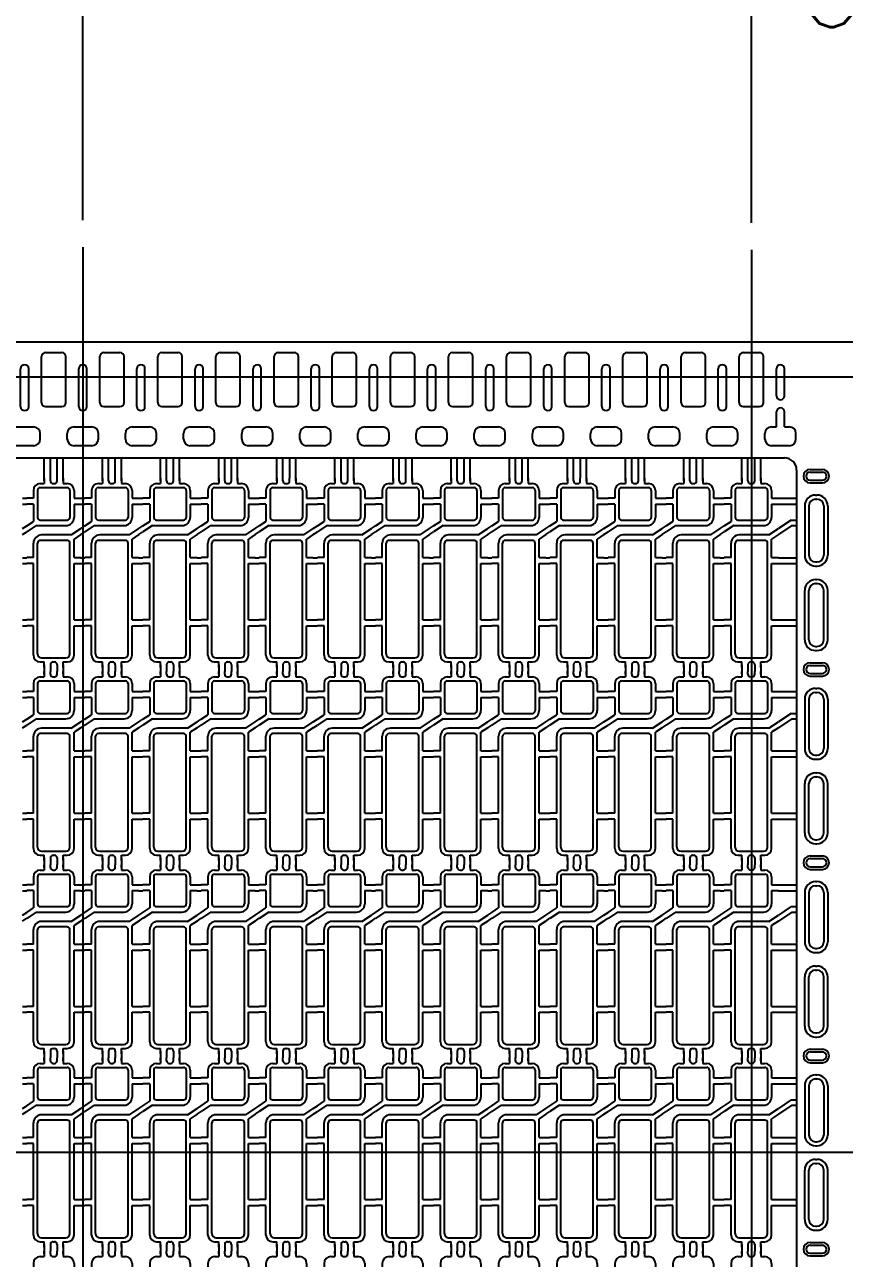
# Model space of a CAD drawing. Header units: millimetres. Extents: x -949 to -637, y 1078 to 1304.
# Drawn here: x -751.25 to -720.94, y 1233.23 to 1278.87 of the extents above; entities that cross this region are included whole.
import ezdxf

# ---------------------------------------------------------------- set-up
doc = ezdxf.new("R2010")
doc.units = ezdxf.units.MM
doc.header["$PDMODE"] = 3
doc.header["$PDSIZE"] = -1
doc.linetypes.add('CENTER', pattern=[10.16, 6.35, -1.27, 1.27, -1.27])
doc.linetypes.add('HIDDEN', pattern=[1.905, 1.27, -0.635])
doc.layers.get('DEFPOINTS').update_dxf_attribs({"color": 10})
for name, color, linetype in [('1', 3, 'Continuous'), ('3', 3, 'Continuous'), ('b etching', 1, 'Continuous'), ('CEN', 8, 'CENTER'), ('DIM', 7, 'Continuous'), ('HID', 1, 'HIDDEN')]:
    doc.layers.add(name, color=color, linetype=linetype)
doc.styles.add('SIMPLEX', font='simplex')
doc.styles.get("Standard").update_dxf_attribs({"font": 'txt.shx', "bigfont": 'chineset.shx'})
doc.dimstyles.new('ISO-25', dxfattribs={"dimtxt": 2.5, "dimasz": 2.5, "dimexe": 1.25, "dimexo": 0.625, "dimtad": 1, "dimtxsty": 'Standard', "dimcen": 2.5, "dimadec": 0, "dimazin": 0, "dimtfac": 1, "dimtmove": 0, "dimatfit": 3, "dimfxl": 1, "dimarcsym": 0})

# ---------------------------------------------------------------- blocks, each defined once
blk = doc.blocks.new('_OPEN30')
at = {"color": 0, "linetype": 'ByBlock'}
for p, q in [((-1, 0.268), (0, 0)), ((0, 0), (-1, -0.268)), ((0, 0), (-1, 0))]:
    blk.add_line(p, q, dxfattribs=at)
blk = doc.blocks.new('*D8')
at = {"layer": 'DEFPOINTS', "color": 0, "transparency": 16777216}
for p in [(-656.549, 1302.091), (-903.349, 1266.644), (-656.549, 1266.644)]:
    blk.add_point(p, dxfattribs=at)
at = {"layer": 'DIM', "color": 0, "lineweight": -2, "transparency": 16777216}
for p, q in [((-903.349, 1267.644), (-903.349, 1303.091)), ((-656.549, 1267.644), (-656.549, 1303.091)), ((-901.349, 1302.091), (-790.092, 1302.091)), ((-658.549, 1302.091), (-769.806, 1302.091))]:
    blk.add_line(p, q, dxfattribs=at)
at = {"layer": 'DIM', "color": 0, "lineweight": -2, "transparency": 16777216, "xscale": 2, "yscale": 2, "zscale": 2, "rotation": 180}
blk.add_blockref('_OPEN30', (-903.349, 1302.091), dxfattribs=at)
at = {"layer": 'DIM', "color": 0, "lineweight": -2, "transparency": 16777216, "xscale": 2, "yscale": 2, "zscale": 2}
blk.add_blockref('_OPEN30', (-656.549, 1302.091), dxfattribs=at)
at = {"layer": 'DIM', "color": 0, "transparency": 16777216, "insert": (-779.949, 1302.091), "char_height": 3, "attachment_point": 5, "style": 'SIMPLEX'}
blk.add_mtext('246,8±1', dxfattribs=at)
blk = doc.blocks.new('*D32')
at = {"layer": 'DEFPOINTS', "color": 0, "transparency": 16777216}
for p in [(-724.374, 1285.983), (-773.824, 1270.544), (-724.374, 1270.544)]:
    blk.add_point(p, dxfattribs=at)
at = {"layer": 'DIM', "color": 0, "lineweight": -2, "transparency": 16777216}
for p, q in [((-773.824, 1271.544), (-773.824, 1286.983)), ((-724.374, 1271.544), (-724.374, 1286.983)), ((-771.824, 1285.983), (-756.599, 1285.983)), ((-726.374, 1285.983), (-741.599, 1285.983))]:
    blk.add_line(p, q, dxfattribs=at)
at = {"layer": 'DIM', "color": 0, "lineweight": -2, "transparency": 16777216, "xscale": 2, "yscale": 2, "zscale": 2, "rotation": 180}
blk.add_blockref('_OPEN30', (-773.824, 1285.983), dxfattribs=at)
at = {"layer": 'DIM', "color": 0, "lineweight": -2, "transparency": 16777216, "xscale": 2, "yscale": 2, "zscale": 2}
blk.add_blockref('_OPEN30', (-724.374, 1285.983), dxfattribs=at)
at = {"layer": 'DIM', "color": 0, "transparency": 16777216, "insert": (-749.099, 1285.983), "char_height": 3, "attachment_point": 5, "style": 'SIMPLEX'}
blk.add_mtext('49,45', dxfattribs=at)
blk = doc.blocks.new('*D37')
at = {"layer": 'DEFPOINTS', "color": 0, "transparency": 16777216}
for p in [(-718.249, 1292.825), (-779.949, 1270.144), (-718.249, 1270.144)]:
    blk.add_point(p, dxfattribs=at)
at = {"layer": 'DIM', "color": 0, "lineweight": -2, "transparency": 16777216}
for p, q in [((-779.949, 1271.144), (-779.949, 1293.825)), ((-718.249, 1271.144), (-718.249, 1293.825)), ((-777.949, 1292.825), (-754.884, 1292.825)), ((-720.249, 1292.825), (-743.313, 1292.825))]:
    blk.add_line(p, q, dxfattribs=at)
at = {"layer": 'DIM', "color": 0, "lineweight": -2, "transparency": 16777216, "xscale": 2, "yscale": 2, "zscale": 2, "rotation": 180}
blk.add_blockref('_OPEN30', (-779.949, 1292.825), dxfattribs=at)
at = {"layer": 'DIM', "color": 0, "lineweight": -2, "transparency": 16777216, "xscale": 2, "yscale": 2, "zscale": 2}
blk.add_blockref('_OPEN30', (-718.249, 1292.825), dxfattribs=at)
at = {"layer": 'DIM', "color": 0, "transparency": 16777216, "insert": (-749.099, 1292.825), "char_height": 3, "attachment_point": 5, "style": 'SIMPLEX'}
blk.add_mtext('61,7', dxfattribs=at)
blk = doc.blocks.new('*D43')
at = {"layer": 'DEFPOINTS', "color": 0, "transparency": 16777216}
for p in [(-749.099, 1279.822), (-810.799, 1270.644), (-749.099, 1270.644)]:
    blk.add_point(p, dxfattribs=at)
at = {"layer": 'DIM', "color": 0, "lineweight": -2, "transparency": 16777216}
for p, q in [((-810.799, 1271.644), (-810.799, 1280.822)), ((-749.099, 1271.644), (-749.099, 1280.822)), ((-808.799, 1279.822), (-785.734, 1279.822)), ((-751.099, 1279.822), (-774.163, 1279.822))]:
    blk.add_line(p, q, dxfattribs=at)
at = {"layer": 'DIM', "color": 0, "lineweight": -2, "transparency": 16777216, "xscale": 2, "yscale": 2, "zscale": 2, "rotation": 180}
blk.add_blockref('_OPEN30', (-810.799, 1279.822), dxfattribs=at)
at = {"layer": 'DIM', "color": 0, "lineweight": -2, "transparency": 16777216, "xscale": 2, "yscale": 2, "zscale": 2}
blk.add_blockref('_OPEN30', (-749.099, 1279.822), dxfattribs=at)
at = {"layer": 'DIM', "color": 0, "transparency": 16777216, "insert": (-779.949, 1279.822), "char_height": 3, "attachment_point": 5, "style": 'SIMPLEX'}
blk.add_mtext('61,7', dxfattribs=at)
blk = doc.blocks.new('*D44')
at = {"layer": 'DEFPOINTS', "color": 0, "transparency": 16777216}
for p in [(-687.399, 1279.822), (-749.099, 1270.644), (-687.399, 1270.644)]:
    blk.add_point(p, dxfattribs=at)
at = {"layer": 'DIM', "color": 0, "lineweight": -2, "transparency": 16777216}
for p, q in [((-749.099, 1271.644), (-749.099, 1280.822)), ((-687.399, 1271.644), (-687.399, 1280.822)), ((-747.099, 1279.822), (-724.034, 1279.822)), ((-689.399, 1279.822), (-712.463, 1279.822))]:
    blk.add_line(p, q, dxfattribs=at)
at = {"layer": 'DIM', "color": 0, "lineweight": -2, "transparency": 16777216, "xscale": 2, "yscale": 2, "zscale": 2, "rotation": 180}
blk.add_blockref('_OPEN30', (-749.099, 1279.822), dxfattribs=at)
at = {"layer": 'DIM', "color": 0, "lineweight": -2, "transparency": 16777216, "xscale": 2, "yscale": 2, "zscale": 2}
blk.add_blockref('_OPEN30', (-687.399, 1279.822), dxfattribs=at)
at = {"layer": 'DIM', "color": 0, "transparency": 16777216, "insert": (-718.249, 1279.822), "char_height": 3, "attachment_point": 5, "style": 'SIMPLEX'}
blk.add_mtext('61,7', dxfattribs=at)
blk = doc.blocks.new('e2')
at = {"layer": 'b etching', "linetype": 'ByBlock'}
for p, q in [((-947.308, 906.131), (-947.308, 905.131)), ((-947.208, 906.231), (-946.208, 906.231)), ((-946.108, 906.131), (-946.108, 905.131)), ((-947.208, 905.031), (-946.208, 905.031)), ((-947.308, 900.081), (-947.308, 904.181)), ((-946.208, 904.281), (-947.208, 904.281)), ((-946.108, 900.081), (-946.108, 904.181)), ((-947.158, 899.931), (-946.258, 899.931))]:
    blk.add_line(p, q, dxfattribs=at)
for centre, radius, start, end in [((-947.208, 906.131), 0.1, 90, 180), ((-946.208, 906.131), 0.1, 360, 90), ((-947.208, 905.131), 0.1, 180, 270), ((-946.208, 905.131), 0.1, 270, 360), ((-947.208, 904.181), 0.1, 90, 180), ((-946.208, 904.181), 0.1, 0, 90), ((-947.158, 900.081), 0.15, 180, 270), ((-946.258, 900.081), 0.15, 270, 0)]:
    blk.add_arc(centre, radius, start, end, dxfattribs=at)
blk = doc.blocks.new('e1')
at = {"layer": '1'}
for p, q in [((-947.058, 906.581), (-947.058, 906.481)), ((-947.058, 906.481), (-947.058, 906.581)), ((-947.058, 906.581), (-947.058, 906.381)), ((-946.358, 906.581), (-946.358, 906.481)), ((-946.358, 906.481), (-946.358, 906.581)), ((-946.358, 906.581), (-946.358, 906.381)), ((-947.458, 906.131), (-947.458, 905.841)), ((-946.358, 906.381), (-946.208, 906.381)), ((-945.958, 906.131), (-945.958, 905.841)), ((-947.458, 905.841), (-947.708, 905.841)), ((-947.458, 905.621), (-947.708, 905.621)), ((-947.458, 905.621), (-947.458, 904.981)), ((-945.958, 905.841), (-945.708, 905.841)), ((-945.958, 905.621), (-945.958, 905.131)), ((-945.958, 905.621), (-945.708, 905.621)), ((-947.358, 904.831), (-946.258, 904.831)), ((-947.458, 903.641), (-947.458, 904.181)), ((-946.058, 904.481), (-947.158, 904.481)), ((-945.958, 903.641), (-945.958, 904.331)), ((-947.458, 903.641), (-947.708, 903.641)), ((-947.458, 903.421), (-947.708, 903.421)), ((-947.458, 901.341), (-947.458, 903.421)), ((-945.958, 903.641), (-945.708, 903.641)), ((-945.958, 901.341), (-945.958, 903.421)), ((-945.958, 903.421), (-945.708, 903.421)), ((-947.458, 901.341), (-947.708, 901.341)), ((-947.458, 901.121), (-947.708, 901.121)), ((-947.458, 900.031), (-947.458, 901.121)), ((-945.958, 901.341), (-945.708, 901.341)), ((-945.958, 900.031), (-945.958, 901.121)), ((-945.958, 901.121), (-945.708, 901.121)), ((-947.058, 899.581), (-947.058, 899.781)), ((-947.058, 899.581), (-947.058, 899.681)), ((-947.058, 899.681), (-947.058, 899.581)), ((-946.358, 899.781), (-946.208, 899.781)), ((-946.358, 899.581), (-946.358, 899.781)), ((-946.358, 899.581), (-946.358, 899.681)), ((-946.358, 899.681), (-946.358, 899.581))]:
    blk.add_line(p, q, dxfattribs=at)
at = {"layer": '1', "linetype": 'ByBlock'}
for p, q in [((-946.833, 906.481), (-946.833, 906.581)), ((-946.583, 906.481), (-946.583, 906.581)), ((-947.208, 906.381), (-947.058, 906.381)), ((-946.733, 906.381), (-946.683, 906.381)), ((-947.708, 904.814), (-947.458, 904.981)), ((-947.358, 904.831), (-947.708, 904.597)), ((-946.058, 904.481), (-945.708, 904.714)), ((-945.708, 904.497), (-945.958, 904.331)), ((-947.208, 899.781), (-947.058, 899.781)), ((-946.833, 899.681), (-946.833, 899.581)), ((-946.733, 899.781), (-946.683, 899.781)), ((-946.583, 899.681), (-946.583, 899.581))]:
    blk.add_line(p, q, dxfattribs=at)
for centre, start, end in [((-946.733, 906.481), 180, 270), ((-946.683, 906.481), 270, 0), ((-946.733, 899.681), 90, 180), ((-946.683, 899.681), 0, 90)]:
    blk.add_arc(centre, 0.1, start, end, dxfattribs=at)
at = {"layer": '1'}
for centre, radius, start, end in [((-947.208, 906.131), 0.25, 90, 180), ((-946.208, 906.131), 0.25, 0, 90), ((-946.258, 905.131), 0.3, 270, 0), ((-947.158, 904.181), 0.3, 90, 180), ((-947.208, 900.031), 0.25, 180, 270), ((-946.208, 900.031), 0.25, 270, 0)]:
    blk.add_arc(centre, radius, start, end, dxfattribs=at)
blk = doc.blocks.new('TOP')
at = {"layer": '1', "linetype": 'ByBlock'}
for p, q in [((-895.149, 911.326), (-894.999, 911.326)), ((-895.149, 911.106), (-894.999, 911.106)), ((-895.149, 910.2), (-894.999, 910.3)), ((-895.149, 909.983), (-894.999, 910.083)), ((-895.149, 909.126), (-894.999, 909.126)), ((-895.149, 908.906), (-894.999, 908.906)), ((-895.149, 906.826), (-894.999, 906.826)), ((-895.149, 906.606), (-894.999, 906.606)), ((-896.499, 905.066), (-896.499, 904.916)), ((-896.274, 905.066), (-896.274, 904.916)), ((-896.024, 905.066), (-896.024, 904.916)), ((-895.799, 905.066), (-895.799, 904.916))]:
    blk.add_line(p, q, dxfattribs=at)
blk = doc.blocks.new('TOP13')
at = {"layer": '1'}
for p, q in [((-902.111, 615.212), (-902.111, 616.912)), ((-901.961, 617.062), (-901.361, 617.062)), ((-901.211, 615.212), (-901.211, 616.912)), ((-900.736, 615.062), (-900.736, 616.462)), ((-900.436, 615.062), (-900.436, 616.462)), ((-901.961, 615.062), (-901.361, 615.062))]:
    blk.add_line(p, q, dxfattribs=at)
for centre, start, end in [((-901.961, 616.912), 90, 180), ((-901.361, 616.912), 0, 90), ((-900.586, 616.462), 0, 180), ((-901.961, 615.212), 180, 270), ((-901.361, 615.212), 270, 0), ((-900.586, 615.062), 180, 0)]:
    blk.add_arc(centre, 0.15, start, end, dxfattribs=at)
blk = doc.blocks.new('111')
at = {"layer": '1', "linetype": 'ByBlock'}
for p, q in [((-415.593, 929.351), (-415.593, 930.101)), ((-415.368, 929.351), (-415.368, 930.101)), ((-415.368, 930.101), (-415.118, 930.101)), ((-415.118, 929.351), (-415.118, 930.101)), ((-414.893, 930.101), (-413.443, 930.101)), ((-414.893, 929.351), (-414.893, 930.101))]:
    blk.add_line(p, q, dxfattribs=at)
blk = doc.blocks.new('222')
at = {"layer": '1', "linetype": 'ByBlock'}
for p, q in [((-364.793, 928.391), (-364.118, 928.391)), ((-364.118, 928.391), (-364.118, 927.801)), ((-364.318, 927.801), (-364.793, 927.485)), ((-364.293, 927.601), (-364.793, 927.268)), ((-364.318, 927.801), (-364.118, 927.801)), ((-364.293, 927.601), (-364.118, 927.601)), ((-364.118, 927.601), (-364.118, 926.411)), ((-364.793, 926.411), (-364.118, 926.411)), ((-364.793, 926.191), (-364.118, 926.191)), ((-364.118, 926.191), (-364.118, 924.111)), ((-364.793, 924.111), (-364.118, 924.111)), ((-364.793, 923.891), (-364.118, 923.891)), ((-364.118, 923.891), (-364.118, 921.461)), ((-366.143, 922.351), (-366.143, 922.201)), ((-365.918, 922.351), (-365.918, 922.201)), ((-365.668, 922.351), (-365.668, 922.201)), ((-365.443, 922.351), (-365.443, 922.201)), ((-364.793, 921.461), (-364.118, 921.461))]:
    blk.add_line(p, q, dxfattribs=at)

msp = doc.modelspace()

# ---------------------------------------------------------------- linework, layer by layer
at = {"layer": '1', "linetype": 'ByBlock'}
for p, q in [((-778.9486804, 1267.14394821), (-749.0986804, 1267.14394821)), ((-749.0986804, 1267.14394821), (-719.2486804, 1267.14394821)), ((-750.6736804, 1263.54394821), (-750.6736804, 1263.74394821)), ((-749.6736804, 1263.54394821), (-749.6736804, 1263.74394821)), ((-748.5236804, 1263.54394821), (-748.5236804, 1263.74394821)), ((-747.5236804, 1263.54394821), (-747.5236804, 1263.74394821)), ((-746.3736804, 1263.54394821), (-746.3736804, 1263.74394821)), ((-745.3736804, 1263.54394821), (-745.3736804, 1263.74394821)), ((-744.2236804, 1263.54394821), (-744.2236804, 1263.74394821)), ((-743.2236804, 1263.54394821), (-743.2236804, 1263.74394821)), ((-742.0736804, 1263.54394821), (-742.0736804, 1263.74394821)), ((-741.0736804, 1263.54394821), (-741.0736804, 1263.74394821)), ((-739.9236804, 1263.54394821), (-739.9236804, 1263.74394821)), ((-738.9236804, 1263.54394821), (-738.9236804, 1263.74394821)), ((-737.7736804, 1263.54394821), (-737.7736804, 1263.74394821)), ((-736.7736804, 1263.54394821), (-736.7736804, 1263.74394821)), ((-735.6236804, 1263.54394821), (-735.6236804, 1263.74394821)), ((-734.6236804, 1263.54394821), (-734.6236804, 1263.74394821)), ((-733.4736804, 1263.54394821), (-733.4736804, 1263.74394821)), ((-732.4736804, 1263.54394821), (-732.4736804, 1263.74394821)), ((-731.3236804, 1263.54394821), (-731.3236804, 1263.74394821)), ((-730.3236804, 1263.54394821), (-730.3236804, 1263.74394821)), ((-729.1736804, 1263.54394821), (-729.1736804, 1263.74394821)), ((-728.1736804, 1263.54394821), (-728.1736804, 1263.74394821)), ((-727.0236804, 1263.54394821), (-727.0236804, 1263.74394821)), ((-726.0236804, 1263.54394821), (-726.0236804, 1263.74394821)), ((-724.8736804, 1263.54394821), (-724.8736804, 1263.74394821)), ((-723.8736804, 1263.54394821), (-723.8736804, 1263.74394821)), ((-722.7236804, 1263.54394821), (-722.7236804, 1263.74394821)), ((-750.9236804, 1263.29394821), (-751.5736804, 1263.29394821)), ((-748.7736804, 1263.29394821), (-749.4236804, 1263.29394821)), ((-746.6236804, 1263.29394821), (-747.2736804, 1263.29394821)), ((-744.4736804, 1263.29394821), (-745.1236804, 1263.29394821)), ((-742.3236804, 1263.29394821), (-742.9736804, 1263.29394821)), ((-740.1736804, 1263.29394821), (-740.8236804, 1263.29394821)), ((-738.0236804, 1263.29394821), (-738.6736804, 1263.29394821)), ((-735.8736804, 1263.29394821), (-736.5236804, 1263.29394821)), ((-733.7236804, 1263.29394821), (-734.3736804, 1263.29394821)), ((-731.5736804, 1263.29394821), (-732.2236804, 1263.29394821)), ((-729.4236804, 1263.29394821), (-730.0736804, 1263.29394821)), ((-727.2736804, 1263.29394821), (-727.9236804, 1263.29394821)), ((-725.1236804, 1263.29394821), (-725.7736804, 1263.29394821)), ((-722.9736804, 1263.29394821), (-723.6236804, 1263.29394821)), ((-724.0236804, 1262.84394821), (-723.1486804, 1262.84394821)), ((-722.6986804, 1262.39394821), (-722.6986804, 1261.35394821)), ((-723.3736804, 1261.35394821), (-722.6986804, 1261.35394821))]:
    msp.add_line(p, q, dxfattribs=at)
at = {"layer": '1'}
for p, q in [((-724.8236804, 1264.89394821), (-724.8236804, 1266.59394821)), ((-724.6736804, 1266.74394821), (-724.0736804, 1266.74394821)), ((-723.9236804, 1264.89394821), (-723.9236804, 1266.59394821)), ((-723.4486804, 1265.14394821), (-723.4486804, 1266.14394821)), ((-723.1486804, 1265.14394821), (-723.1486804, 1266.14394821)), ((-724.6736804, 1264.74394821), (-724.0736804, 1264.74394821)), ((-723.4486804, 1263.99394821), (-723.4486804, 1264.54394821)), ((-723.1486804, 1263.99394821), (-723.1486804, 1264.54394821)), ((-751.5736804, 1263.99394821), (-750.9236804, 1263.99394821)), ((-749.4236804, 1263.99394821), (-748.7736804, 1263.99394821)), ((-747.2736804, 1263.99394821), (-746.6236804, 1263.99394821)), ((-745.1236804, 1263.99394821), (-744.4736804, 1263.99394821)), ((-742.9736804, 1263.99394821), (-742.3236804, 1263.99394821)), ((-740.8236804, 1263.99394821), (-740.1736804, 1263.99394821)), ((-738.6736804, 1263.99394821), (-738.0236804, 1263.99394821)), ((-736.5236804, 1263.99394821), (-735.8736804, 1263.99394821)), ((-734.3736804, 1263.99394821), (-733.7236804, 1263.99394821)), ((-732.2236804, 1263.99394821), (-731.5736804, 1263.99394821)), ((-730.0736804, 1263.99394821), (-729.4236804, 1263.99394821)), ((-727.9236804, 1263.99394821), (-727.2736804, 1263.99394821)), ((-725.7736804, 1263.99394821), (-725.1236804, 1263.99394821)), ((-723.6236804, 1263.99394821), (-723.4486804, 1263.99394821)), ((-723.1486804, 1263.99394821), (-722.9736804, 1263.99394821)), ((-722.1986804, 1262.31894821), (-721.7486804, 1262.31894821)), ((-722.1986804, 1262.31894821), (-721.7486804, 1262.31894821)), ((-722.1986804, 1262.01894821), (-721.7486804, 1262.01894821)), ((-722.1986804, 1262.01894821), (-721.7486804, 1262.01894821)), ((-721.9986804, 1261.31894821), (-721.9486804, 1261.31894821)), ((-722.2486804, 1261.06894821), (-722.2486804, 1259.24394821)), ((-721.6986804, 1261.06894821), (-721.6986804, 1259.24394821)), ((-721.9986804, 1258.99394821), (-721.9486804, 1258.99394821)), ((-722.2486804, 1256.11894821), (-722.2486804, 1257.94394821)), ((-721.9986804, 1258.19394821), (-721.9486804, 1258.19394821)), ((-721.6986804, 1256.11894821), (-721.6986804, 1257.94394821)), ((-721.9986804, 1255.86894821), (-721.9486804, 1255.86894821)), ((-722.1986804, 1255.16894821), (-721.7486804, 1255.16894821)), ((-722.1986804, 1255.16894821), (-721.7486804, 1255.16894821)), ((-722.1986804, 1254.86894821), (-721.7486804, 1254.86894821)), ((-722.1986804, 1254.86894821), (-721.7486804, 1254.86894821)), ((-722.2486804, 1253.91894821), (-722.2486804, 1252.09394821)), ((-721.9986804, 1254.16894821), (-721.9486804, 1254.16894821)), ((-721.6986804, 1253.91894821), (-721.6986804, 1252.09394821)), ((-721.9986804, 1251.84394821), (-721.9486804, 1251.84394821)), ((-722.2486804, 1248.96894821), (-722.2486804, 1250.79394821)), ((-721.9986804, 1251.04394821), (-721.9486804, 1251.04394821)), ((-721.6986804, 1248.96894821), (-721.6986804, 1250.79394821)), ((-721.9986804, 1248.71894821), (-721.9486804, 1248.71894821)), ((-722.1986804, 1248.01894821), (-721.7486804, 1248.01894821)), ((-722.1986804, 1248.01894821), (-721.7486804, 1248.01894821)), ((-722.1986804, 1247.71894821), (-721.7486804, 1247.71894821)), ((-722.1986804, 1247.71894821), (-721.7486804, 1247.71894821)), ((-721.9986804, 1247.01894821), (-721.9486804, 1247.01894821)), ((-722.2486804, 1246.76894821), (-722.2486804, 1244.94394821)), ((-721.6986804, 1246.76894821), (-721.6986804, 1244.94394821)), ((-721.9986804, 1244.69394821), (-721.9486804, 1244.69394821)), ((-721.9986804, 1243.89394821), (-721.9486804, 1243.89394821)), ((-722.2486804, 1241.81894821), (-722.2486804, 1243.64394821)), ((-721.6986804, 1241.81894821), (-721.6986804, 1243.64394821)), ((-721.9986804, 1241.56894821), (-721.9486804, 1241.56894821)), ((-722.1986804, 1240.86894821), (-721.7486804, 1240.86894821)), ((-722.1986804, 1240.86894821), (-721.7486804, 1240.86894821)), ((-722.1986804, 1240.56894821), (-721.7486804, 1240.56894821)), ((-722.1986804, 1240.56894821), (-721.7486804, 1240.56894821)), ((-721.9986804, 1239.86894821), (-721.9486804, 1239.86894821)), ((-722.2486804, 1239.61894821), (-722.2486804, 1237.79394821)), ((-721.6986804, 1239.61894821), (-721.6986804, 1237.79394821)), ((-721.9986804, 1237.54394821), (-721.9486804, 1237.54394821)), ((-722.2486804, 1234.66894821), (-722.2486804, 1236.49394821)), ((-721.9986804, 1236.74394821), (-721.9486804, 1236.74394821)), ((-721.6986804, 1234.66894821), (-721.6986804, 1236.49394821)), ((-721.9986804, 1234.41894821), (-721.9486804, 1234.41894821)), ((-722.1986804, 1233.71894821), (-721.7486804, 1233.71894821)), ((-722.1986804, 1233.71894821), (-721.7486804, 1233.71894821)), ((-722.1986804, 1233.41894821), (-721.7486804, 1233.41894821)), ((-722.1986804, 1233.41894821), (-721.7486804, 1233.41894821))]:
    msp.add_line(p, q, dxfattribs=at)
for centre, radius, start, end in [((-724.6736804, 1266.59394821), 0.15, 90, 180), ((-724.0736804, 1266.59394821), 0.15, 0, 90), ((-723.2986804, 1266.14394821), 0.15, 0, 180), ((-724.6736804, 1264.89394821), 0.15, 180, 270), ((-724.0736804, 1264.89394821), 0.15, 270, 0), ((-723.2986804, 1265.14394821), 0.15, 180, 0), ((-723.2986804, 1264.54394821), 0.15, 0, 180), ((-722.1986804, 1262.16894821), 0.15, 90, 270), ((-722.1986804, 1262.16894821), 0.15, 90, 270), ((-721.7486804, 1262.16894821), 0.15, 270, 90), ((-721.7486804, 1262.16894821), 0.15, 270, 90), ((-721.9986804, 1261.06894821), 0.25, 90, 180), ((-721.9486804, 1261.06894821), 0.25, 0, 90), ((-721.9986804, 1259.24394821), 0.25, 180, 270), ((-721.9486804, 1259.24394821), 0.25, 270, 0), ((-721.9986804, 1257.94394821), 0.25, 90, 180), ((-721.9486804, 1257.94394821), 0.25, 360, 90), ((-721.9986804, 1256.11894821), 0.25, 180, 270), ((-721.9486804, 1256.11894821), 0.25, 270, 360), ((-722.1986804, 1255.01894821), 0.15, 90, 270), ((-722.1986804, 1255.01894821), 0.15, 90, 270), ((-721.7486804, 1255.01894821), 0.15, 270, 90), ((-721.7486804, 1255.01894821), 0.15, 270, 90), ((-721.9986804, 1253.91894821), 0.25, 90, 180), ((-721.9486804, 1253.91894821), 0.25, 0, 90), ((-721.9986804, 1252.09394821), 0.25, 180, 270), ((-721.9486804, 1252.09394821), 0.25, 270, 0), ((-721.9986804, 1250.79394821), 0.25, 90, 180), ((-721.9486804, 1250.79394821), 0.25, 360, 90), ((-721.9986804, 1248.96894821), 0.25, 180, 270), ((-721.9486804, 1248.96894821), 0.25, 270, 360), ((-722.1986804, 1247.86894821), 0.15, 90, 270), ((-722.1986804, 1247.86894821), 0.15, 90, 270), ((-721.7486804, 1247.86894821), 0.15, 270, 90), ((-721.7486804, 1247.86894821), 0.15, 270, 90), ((-721.9986804, 1246.76894821), 0.25, 90, 180), ((-721.9486804, 1246.76894821), 0.25, 0, 90), ((-721.9986804, 1244.94394821), 0.25, 180, 270), ((-721.9486804, 1244.94394821), 0.25, 270, 0), ((-721.9986804, 1243.64394821), 0.25, 90, 180), ((-721.9486804, 1243.64394821), 0.25, 360, 90), ((-721.9986804, 1241.81894821), 0.25, 180, 270), ((-721.9486804, 1241.81894821), 0.25, 270, 360), ((-722.1986804, 1240.71894821), 0.15, 90, 270), ((-722.1986804, 1240.71894821), 0.15, 90, 270), ((-721.7486804, 1240.71894821), 0.15, 270, 90), ((-721.7486804, 1240.71894821), 0.15, 270, 90), ((-721.9986804, 1239.61894821), 0.25, 90, 180), ((-721.9486804, 1239.61894821), 0.25, 0, 90), ((-721.9986804, 1237.79394821), 0.25, 180, 270), ((-721.9486804, 1237.79394821), 0.25, 270, 0), ((-721.9986804, 1236.49394821), 0.25, 90, 180), ((-721.9486804, 1236.49394821), 0.25, 360, 90), ((-721.9986804, 1234.66894821), 0.25, 180, 270), ((-721.9486804, 1234.66894821), 0.25, 270, 360), ((-722.1986804, 1233.56894821), 0.15, 90, 270), ((-722.1986804, 1233.56894821), 0.15, 90, 270), ((-721.7486804, 1233.56894821), 0.15, 270, 90), ((-721.7486804, 1233.56894821), 0.15, 270, 90)]:
    msp.add_arc(centre, radius, start, end, dxfattribs=at)
at = {"layer": '1', "linetype": 'ByBlock'}
for centre, radius, start, end in [((-750.9236804, 1263.74394821), 0.25, 0, 90), ((-749.4236804, 1263.74394821), 0.25, 90, 180), ((-748.7736804, 1263.74394821), 0.25, 0, 90), ((-747.2736804, 1263.74394821), 0.25, 90, 180), ((-746.6236804, 1263.74394821), 0.25, 0, 90), ((-745.1236804, 1263.74394821), 0.25, 90, 180), ((-744.4736804, 1263.74394821), 0.25, 0, 90), ((-742.9736804, 1263.74394821), 0.25, 90, 180), ((-742.3236804, 1263.74394821), 0.25, 0, 90), ((-740.8236804, 1263.74394821), 0.25, 90, 180), ((-740.1736804, 1263.74394821), 0.25, 0, 90), ((-738.6736804, 1263.74394821), 0.25, 90, 180), ((-738.0236804, 1263.74394821), 0.25, 0, 90), ((-736.5236804, 1263.74394821), 0.25, 90, 180), ((-735.8736804, 1263.74394821), 0.25, 0, 90), ((-734.3736804, 1263.74394821), 0.25, 90, 180), ((-733.7236804, 1263.74394821), 0.25, 0, 90), ((-732.2236804, 1263.74394821), 0.25, 90, 180), ((-731.5736804, 1263.74394821), 0.25, 0, 90), ((-730.0736804, 1263.74394821), 0.25, 90, 180), ((-729.4236804, 1263.74394821), 0.25, 0, 90), ((-727.9236804, 1263.74394821), 0.25, 90, 180), ((-727.2736804, 1263.74394821), 0.25, 0, 90), ((-725.7736804, 1263.74394821), 0.25, 90, 180), ((-725.1236804, 1263.74394821), 0.25, 0, 90), ((-723.6236804, 1263.74394821), 0.25, 90, 180), ((-722.9736804, 1263.74394821), 0.25, 0, 90), ((-750.9236804, 1263.54394821), 0.25, 270, 0), ((-749.4236804, 1263.54394821), 0.25, 180, 270), ((-748.7736804, 1263.54394821), 0.25, 270, 0), ((-747.2736804, 1263.54394821), 0.25, 180, 270), ((-746.6236804, 1263.54394821), 0.25, 270, 0), ((-745.1236804, 1263.54394821), 0.25, 180, 270), ((-744.4736804, 1263.54394821), 0.25, 270, 0), ((-742.9736804, 1263.54394821), 0.25, 180, 270), ((-742.3236804, 1263.54394821), 0.25, 270, 0), ((-740.8236804, 1263.54394821), 0.25, 180, 270), ((-740.1736804, 1263.54394821), 0.25, 270, 0), ((-738.6736804, 1263.54394821), 0.25, 180, 270), ((-738.0236804, 1263.54394821), 0.25, 270, 0), ((-736.5236804, 1263.54394821), 0.25, 180, 270), ((-735.8736804, 1263.54394821), 0.25, 270, 0), ((-734.3736804, 1263.54394821), 0.25, 180, 270), ((-733.7236804, 1263.54394821), 0.25, 270, 0), ((-732.2236804, 1263.54394821), 0.25, 180, 270), ((-731.5736804, 1263.54394821), 0.25, 270, 0), ((-730.0736804, 1263.54394821), 0.25, 180, 270), ((-729.4236804, 1263.54394821), 0.25, 270, 0), ((-727.9236804, 1263.54394821), 0.25, 180, 270), ((-727.2736804, 1263.54394821), 0.25, 270, 0), ((-725.7736804, 1263.54394821), 0.25, 180, 270), ((-725.1236804, 1263.54394821), 0.25, 270, 0), ((-723.6236804, 1263.54394821), 0.25, 180, 270), ((-722.9736804, 1263.54394821), 0.25, 270, 0), ((-723.1486804, 1262.39394821), 0.45, 0, 90)]:
    msp.add_arc(centre, radius, start, end, dxfattribs=at)
at = {"layer": '3', "linetype": 'ByBlock'}
for p, q in [((-724.7236804, 1262.09394821), (-724.7236804, 1262.84394821)), ((-724.4986804, 1262.09394821), (-724.4986804, 1262.84394821)), ((-724.4986804, 1262.84394821), (-724.2486804, 1262.84394821)), ((-724.2486804, 1262.09394821), (-724.2486804, 1262.84394821)), ((-724.0236804, 1262.09394821), (-724.0236804, 1262.84394821))]:
    msp.add_line(p, q, dxfattribs=at)
at = {"layer": 'CEN', "linetype": 'ByBlock'}
for p, q in [((-749.0986804, 1270.64394821), (-749.0986804, 1203.64394821)), ((-749.0986804, 1270.64394821), (-749.0986804, 1203.64394821)), ((-749.0986804, 1270.64394821), (-749.0986804, 1203.64394821)), ((-724.3736804, 1270.54394821), (-724.3736804, 1204.34394821)), ((-724.3736804, 1270.54394821), (-724.3736804, 1204.34394821)), ((-724.3736804, 1270.54394821), (-724.3736804, 1204.34394821)), ((-749.0986804, 1269.64394821), (-749.0986804, 1202.64394821)), ((-901.6236804, 1265.84394821), (-659.2736804, 1265.84394821)), ((-648.05900889, 1237.14394821), (-914.20864364, 1237.14394821))]:
    msp.add_line(p, q, dxfattribs=at)
at = {"layer": 'HID', "linetype": 'ByBlock'}
for p, q in [((-775.0486804, 1262.84394821), (-723.1486804, 1262.84394821)), ((-722.6986804, 1262.39394821), (-722.6986804, 1211.89394821)), ((-722.1986804, 1262.41894821), (-721.7486804, 1262.41894821)), ((-722.1986804, 1261.91894821), (-721.7486804, 1261.91894821)), ((-721.9986804, 1261.46894821), (-721.9486804, 1261.46894821)), ((-722.3986804, 1261.06894821), (-722.3986804, 1259.24394821)), ((-721.5486804, 1261.06894821), (-721.5486804, 1259.24394821)), ((-721.9986804, 1258.84394821), (-721.9486804, 1258.84394821)), ((-722.3986804, 1256.11894821), (-722.3986804, 1257.94394821)), ((-721.9986804, 1258.34394821), (-721.9486804, 1258.34394821)), ((-721.5486804, 1256.11894821), (-721.5486804, 1257.94394821)), ((-721.9986804, 1255.71894821), (-721.9486804, 1255.71894821)), ((-722.1986804, 1255.26894821), (-721.7486804, 1255.26894821)), ((-722.1986804, 1254.76894821), (-721.7486804, 1254.76894821)), ((-721.9986804, 1254.31894821), (-721.9486804, 1254.31894821)), ((-722.3986804, 1253.91894821), (-722.3986804, 1252.09394821)), ((-721.5486804, 1253.91894821), (-721.5486804, 1252.09394821)), ((-721.9986804, 1251.69394821), (-721.9486804, 1251.69394821)), ((-721.9986804, 1251.19394821), (-721.9486804, 1251.19394821)), ((-722.3986804, 1248.96894821), (-722.3986804, 1250.79394821)), ((-721.5486804, 1248.96894821), (-721.5486804, 1250.79394821)), ((-721.9986804, 1248.56894821), (-721.9486804, 1248.56894821)), ((-722.1986804, 1248.11894821), (-721.7486804, 1248.11894821)), ((-722.1986804, 1247.61894821), (-721.7486804, 1247.61894821)), ((-721.9986804, 1247.16894821), (-721.9486804, 1247.16894821)), ((-722.3986804, 1246.76894821), (-722.3986804, 1244.94394821)), ((-721.5486804, 1246.76894821), (-721.5486804, 1244.94394821)), ((-721.9986804, 1244.54394821), (-721.9486804, 1244.54394821)), ((-721.9986804, 1244.04394821), (-721.9486804, 1244.04394821)), ((-722.3986804, 1241.81894821), (-722.3986804, 1243.64394821)), ((-721.5486804, 1241.81894821), (-721.5486804, 1243.64394821)), ((-721.9986804, 1241.41894821), (-721.9486804, 1241.41894821)), ((-722.1986804, 1240.96894821), (-721.7486804, 1240.96894821)), ((-722.1986804, 1240.46894821), (-721.7486804, 1240.46894821)), ((-721.9986804, 1240.01894821), (-721.9486804, 1240.01894821)), ((-722.3986804, 1239.61894821), (-722.3986804, 1237.79394821)), ((-721.5486804, 1239.61894821), (-721.5486804, 1237.79394821)), ((-721.9986804, 1237.39394821), (-721.9486804, 1237.39394821)), ((-722.3986804, 1234.66894821), (-722.3986804, 1236.49394821)), ((-721.9986804, 1236.89394821), (-721.9486804, 1236.89394821)), ((-721.5486804, 1234.66894821), (-721.5486804, 1236.49394821)), ((-721.9986804, 1234.26894821), (-721.9486804, 1234.26894821)), ((-722.1986804, 1233.81894821), (-721.7486804, 1233.81894821)), ((-722.1986804, 1233.31894821), (-721.7486804, 1233.31894821))]:
    msp.add_line(p, q, dxfattribs=at)
for centre, radius, start, end in [((-723.1486804, 1262.39394821), 0.45, 0, 90), ((-722.1986804, 1262.16894821), 0.25, 90, 270), ((-721.7486804, 1262.16894821), 0.25, 270, 90), ((-721.9986804, 1261.06894821), 0.4, 90, 180), ((-721.9486804, 1261.06894821), 0.4, 0, 90), ((-721.9986804, 1259.24394821), 0.4, 180, 270), ((-721.9486804, 1259.24394821), 0.4, 270, 0), ((-721.9986804, 1257.94394821), 0.4, 90, 180), ((-721.9486804, 1257.94394821), 0.4, 360, 90), ((-721.9986804, 1256.11894821), 0.4, 180, 270), ((-721.9486804, 1256.11894821), 0.4, 270, 360), ((-722.1986804, 1255.01894821), 0.25, 90, 270), ((-721.7486804, 1255.01894821), 0.25, 270, 90), ((-721.9986804, 1253.91894821), 0.4, 90, 180), ((-721.9486804, 1253.91894821), 0.4, 0, 90), ((-721.9986804, 1252.09394821), 0.4, 180, 270), ((-721.9486804, 1252.09394821), 0.4, 270, 0), ((-721.9986804, 1250.79394821), 0.4, 90, 180), ((-721.9486804, 1250.79394821), 0.4, 360, 90), ((-721.9986804, 1248.96894821), 0.4, 180, 270), ((-721.9486804, 1248.96894821), 0.4, 270, 360), ((-722.1986804, 1247.86894821), 0.25, 90, 270), ((-721.7486804, 1247.86894821), 0.25, 270, 90), ((-721.9986804, 1246.76894821), 0.4, 90, 180), ((-721.9486804, 1246.76894821), 0.4, 0, 90), ((-721.9986804, 1244.94394821), 0.4, 180, 270), ((-721.9486804, 1244.94394821), 0.4, 270, 0), ((-721.9986804, 1243.64394821), 0.4, 90, 180), ((-721.9486804, 1243.64394821), 0.4, 360, 90), ((-721.9986804, 1241.81894821), 0.4, 180, 270), ((-721.9486804, 1241.81894821), 0.4, 270, 360), ((-722.1986804, 1240.71894821), 0.25, 90, 270), ((-721.7486804, 1240.71894821), 0.25, 270, 90), ((-721.9986804, 1239.61894821), 0.4, 90, 180), ((-721.9486804, 1239.61894821), 0.4, 0, 90), ((-721.9986804, 1237.79394821), 0.4, 180, 270), ((-721.9486804, 1237.79394821), 0.4, 270, 0), ((-721.9986804, 1236.49394821), 0.4, 90, 180), ((-721.9486804, 1236.49394821), 0.4, 360, 90), ((-721.9986804, 1234.66894821), 0.4, 180, 270), ((-721.9486804, 1234.66894821), 0.4, 270, 360), ((-722.1986804, 1233.56894821), 0.25, 90, 270), ((-721.7486804, 1233.56894821), 0.25, 270, 90)]:
    msp.add_arc(centre, radius, start, end, dxfattribs=at)

# ---------------------------------------------------------------- block references
at = {"linetype": 'ByBlock'}
for name, p in [('TOP13', (149.33685045, 649.68182745)), ('TOP13', (151.48685045, 649.68182745)), ('TOP13', (153.63685045, 649.68182745)), ('TOP13', (155.78685045, 649.68182745)), ('TOP13', (157.93685045, 649.68182745)), ('TOP13', (160.08685045, 649.68182745)), ('TOP13', (162.23685045, 649.68182745)), ('TOP13', (164.38685045, 649.68182745)), ('TOP13', (166.53685045, 649.68182745)), ('TOP13', (168.68685045, 649.68182745)), ('TOP13', (170.83685045, 649.68182745)), ('TOP13', (172.98685045, 649.68182745)), ('TOP13', (175.13685045, 649.68182745)), ('111', (-337.08056474, 332.74258644)), ('111', (-334.93056474, 332.74258644)), ('111', (-332.78056474, 332.74258644)), ('111', (-330.63056474, 332.74258644)), ('111', (-328.48056474, 332.74258644)), ('111', (-326.33056474, 332.74258644)), ('111', (-324.18056474, 332.74258644)), ('111', (-322.03056474, 332.74258644)), ('111', (-319.88056474, 332.74258644)), ('111', (-317.73056474, 332.74258644)), ('111', (-315.58056474, 332.74258644)), ('111', (-313.43056474, 332.74258644)), ('111', (-311.28056474, 332.74258644)), ('e1', (196.53386592, 355.51326061)), ('e1', (198.68386592, 355.51326061)), ('e1', (200.83386592, 355.51326061)), ('e1', (202.98386592, 355.51326061)), ('e1', (205.13386592, 355.51326061)), ('e1', (207.28386592, 355.51326061)), ('e1', (209.43386592, 355.51326061)), ('e1', (211.58386592, 355.51326061)), ('e1', (213.73386592, 355.51326061)), ('e1', (215.88386592, 355.51326061)), ('e1', (218.03386592, 355.51326061)), ('e1', (220.18386592, 355.51326061)), ('e1', (222.33386592, 355.51326061)), ('e2', (196.53386592, 355.51326061)), ('e2', (198.68386592, 355.51326061)), ('e2', (200.83386592, 355.51326061)), ('e2', (202.98386592, 355.51326061)), ('e2', (205.13386592, 355.51326061)), ('e2', (207.28386592, 355.51326061)), ('e2', (209.43386592, 355.51326061)), ('e2', (211.58386592, 355.51326061)), ('e2', (213.73386592, 355.51326061)), ('e2', (215.88386592, 355.51326061)), ('e2', (218.03386592, 355.51326061)), ('e2', (218.03386592, 355.51326061)), ('e2', (220.18386592, 355.51326061)), ('e2', (220.18386592, 355.51326061)), ('e2', (222.33386592, 355.51326061)), ('e2', (222.33386592, 355.51326061)), ('TOP', (143.825, 350.02754633)), ('TOP', (145.975, 350.02754633)), ('TOP', (148.125, 350.02754633)), ('TOP', (150.275, 350.02754633)), ('TOP', (152.425, 350.02754633)), ('TOP', (154.575, 350.02754633)), ('TOP', (156.725, 350.02754633)), ('TOP', (158.875, 350.02754633)), ('TOP', (161.025, 350.02754633)), ('TOP', (163.175, 350.02754633)), ('TOP', (165.325, 350.02754633)), ('TOP', (167.475, 350.02754633)), ('TOP', (169.625, 350.02754633)), ('222', (-358.58056474, 332.74258644)), ('e1', (196.53386592, 348.36326061)), ('e1', (198.68386592, 348.36326061)), ('e1', (200.83386592, 348.36326061)), ('e1', (202.98386592, 348.36326061)), ('e1', (205.13386592, 348.36326061)), ('e1', (207.28386592, 348.36326061)), ('e1', (209.43386592, 348.36326061)), ('e1', (211.58386592, 348.36326061)), ('e1', (213.73386592, 348.36326061)), ('e1', (215.88386592, 348.36326061)), ('e1', (218.03386592, 348.36326061)), ('e1', (220.18386592, 348.36326061)), ('e1', (222.33386592, 348.36326061)), ('e2', (196.53386592, 348.36326061)), ('e2', (198.68386592, 348.36326061)), ('e2', (200.83386592, 348.36326061)), ('e2', (202.98386592, 348.36326061)), ('e2', (205.13386592, 348.36326061)), ('e2', (207.28386592, 348.36326061)), ('e2', (209.43386592, 348.36326061)), ('e2', (211.58386592, 348.36326061)), ('e2', (213.73386592, 348.36326061)), ('e2', (215.88386592, 348.36326061)), ('e2', (218.03386592, 348.36326061)), ('e2', (218.03386592, 348.36326061)), ('e2', (220.18386592, 348.36326061)), ('e2', (220.18386592, 348.36326061)), ('e2', (222.33386592, 348.36326061)), ('e2', (222.33386592, 348.36326061)), ('TOP', (143.825, 342.87754633)), ('TOP', (145.975, 342.87754633)), ('TOP', (148.125, 342.87754633)), ('TOP', (150.275, 342.87754633)), ('TOP', (152.425, 342.87754633)), ('TOP', (154.575, 342.87754633)), ('TOP', (156.725, 342.87754633)), ('TOP', (158.875, 342.87754633)), ('TOP', (161.025, 342.87754633)), ('TOP', (163.175, 342.87754633)), ('TOP', (165.325, 342.87754633)), ('TOP', (167.475, 342.87754633)), ('TOP', (169.625, 342.87754633)), ('222', (-358.58056474, 325.59258644)), ('e1', (196.53386592, 341.21326061)), ('e2', (196.53386592, 341.21326061)), ('e1', (198.68386592, 341.21326061)), ('e2', (198.68386592, 341.21326061)), ('e1', (200.83386592, 341.21326061)), ('e2', (200.83386592, 341.21326061)), ('e1', (202.98386592, 341.21326061)), ('e2', (202.98386592, 341.21326061)), ('e1', (205.13386592, 341.21326061)), ('e2', (205.13386592, 341.21326061)), ('e1', (207.28386592, 341.21326061)), ('e2', (207.28386592, 341.21326061)), ('e1', (209.43386592, 341.21326061)), ('e2', (209.43386592, 341.21326061)), ('e1', (211.58386592, 341.21326061)), ('e2', (211.58386592, 341.21326061)), ('e1', (213.73386592, 341.21326061)), ('e2', (213.73386592, 341.21326061)), ('e1', (215.88386592, 341.21326061)), ('e2', (215.88386592, 341.21326061)), ('e1', (218.03386592, 341.21326061)), ('e2', (218.03386592, 341.21326061)), ('e1', (220.18386592, 341.21326061)), ('e2', (220.18386592, 341.21326061)), ('e1', (222.33386592, 341.21326061)), ('e2', (222.33386592, 341.21326061)), ('TOP', (143.825, 335.72754633)), ('TOP', (145.975, 335.72754633)), ('TOP', (148.125, 335.72754633)), ('TOP', (150.275, 335.72754633)), ('TOP', (152.425, 335.72754633)), ('TOP', (154.575, 335.72754633)), ('TOP', (156.725, 335.72754633)), ('TOP', (158.875, 335.72754633)), ('TOP', (161.025, 335.72754633)), ('TOP', (163.175, 335.72754633)), ('TOP', (165.325, 335.72754633)), ('TOP', (167.475, 335.72754633)), ('TOP', (169.625, 335.72754633)), ('222', (-358.58056474, 318.44258644)), ('e1', (196.53386592, 334.06326061)), ('e1', (198.68386592, 334.06326061)), ('e1', (200.83386592, 334.06326061)), ('e1', (202.98386592, 334.06326061)), ('e1', (205.13386592, 334.06326061)), ('e1', (207.28386592, 334.06326061)), ('e1', (209.43386592, 334.06326061)), ('e1', (211.58386592, 334.06326061)), ('e1', (213.73386592, 334.06326061)), ('e1', (215.88386592, 334.06326061)), ('e1', (218.03386592, 334.06326061)), ('e1', (220.18386592, 334.06326061)), ('e1', (222.33386592, 334.06326061)), ('e2', (196.53386592, 334.06326061)), ('e2', (198.68386592, 334.06326061)), ('e2', (200.83386592, 334.06326061)), ('e2', (202.98386592, 334.06326061)), ('e2', (205.13386592, 334.06326061)), ('e2', (207.28386592, 334.06326061)), ('e2', (209.43386592, 334.06326061)), ('e2', (211.58386592, 334.06326061)), ('e2', (213.73386592, 334.06326061)), ('e2', (215.88386592, 334.06326061)), ('e2', (218.03386592, 334.06326061)), ('e2', (220.18386592, 334.06326061)), ('e2', (222.33386592, 334.06326061)), ('TOP', (143.825, 328.57754633)), ('TOP', (145.975, 328.57754633)), ('TOP', (148.125, 328.57754633)), ('TOP', (150.275, 328.57754633)), ('TOP', (152.425, 328.57754633)), ('TOP', (154.575, 328.57754633)), ('TOP', (156.725, 328.57754633)), ('TOP', (158.875, 328.57754633)), ('TOP', (161.025, 328.57754633)), ('TOP', (163.175, 328.57754633)), ('TOP', (165.325, 328.57754633)), ('TOP', (167.475, 328.57754633)), ('TOP', (169.625, 328.57754633)), ('222', (-358.58056474, 311.29258644)), ('e1', (196.53386592, 326.91326061)), ('e1', (198.68386592, 326.91326061)), ('e1', (200.83386592, 326.91326061)), ('e1', (202.98386592, 326.91326061)), ('e1', (205.13386592, 326.91326061)), ('e1', (207.28386592, 326.91326061)), ('e1', (209.43386592, 326.91326061)), ('e1', (211.58386592, 326.91326061)), ('e1', (213.73386592, 326.91326061)), ('e1', (215.88386592, 326.91326061)), ('e1', (218.03386592, 326.91326061)), ('e1', (220.18386592, 326.91326061)), ('e1', (222.33386592, 326.91326061))]:
    msp.add_blockref(name, p, dxfattribs=at)

# ---------------------------------------------------------------- dimensions: what is measured, and where the dimension line sits
at = {"layer": 'DIM'}
for base, p1, p2, override, picture, middle in [((-656.5486803994, 1302.0911544611), (-903.3486803994, 1266.6439482137), (-656.5486803994, 1266.6439482137), {"dimtxt": 3, "dimasz": 2, "dimexe": 1, "dimexo": 1, "dimgap": 1.5, "dimtad": 0, "dimdec": 8, "dimtxsty": 'SIMPLEX', "dimblk1": 'OPEN30', "dimblk2": 'OPEN30', "dimsah": 1, "dimtol": 1, "dimlim": 0, "dimtp": 1, "dimtm": 1, "dimtfac": 1, "dimtdec": 8}, '*D8', (-779.9486803994, 1302.0911544611)), ((-718.2486803994, 1292.8245192535), (-779.9486803994, 1270.1439482137), (-718.2486803994, 1270.1439482137), {"dimtxt": 3, "dimasz": 2, "dimexe": 1, "dimexo": 1, "dimgap": 1.5, "dimtad": 0, "dimdec": 8, "dimtxsty": 'SIMPLEX', "dimblk1": 'OPEN30', "dimblk2": 'OPEN30', "dimsah": 1, "dimtp": 0.05, "dimtm": 0.05, "dimtfac": 0.5, "dimtdec": 8}, '*D37', (-749.0986803994, 1292.8245192535)), ((-724.3736803994, 1285.9826068217), (-773.8236803994, 1270.5439482137), (-724.3736803994, 1270.5439482137), {"dimtxt": 3, "dimasz": 2, "dimexe": 1, "dimexo": 1, "dimgap": 1.5, "dimtad": 0, "dimdec": 8, "dimtxsty": 'SIMPLEX', "dimblk1": 'OPEN30', "dimblk2": 'OPEN30', "dimsah": 1, "dimtp": 0.05, "dimtm": 0.05, "dimtfac": 0.5, "dimtdec": 8}, '*D32', (-749.0986803994, 1285.9826068217)), ((-749.0986803994, 1279.8217741711), (-810.7986803994, 1270.6439482137), (-749.0986803994, 1270.6439482137), {"dimtxt": 3, "dimasz": 2, "dimexe": 1, "dimexo": 1, "dimgap": 1.5, "dimtad": 0, "dimdec": 8, "dimtxsty": 'SIMPLEX', "dimblk1": 'OPEN30', "dimblk2": 'OPEN30', "dimsah": 1, "dimtp": 0.05, "dimtm": 0.05, "dimtfac": 0.5, "dimtdec": 8}, '*D43', (-779.9486803994, 1279.8217741711)), ((-687.3986803994, 1279.8217741711), (-749.0986803994, 1270.6439482137), (-687.3986803994, 1270.6439482137), {"dimtxt": 3, "dimasz": 2, "dimexe": 1, "dimexo": 1, "dimgap": 1.5, "dimtad": 0, "dimdec": 8, "dimtxsty": 'SIMPLEX', "dimblk1": 'OPEN30', "dimblk2": 'OPEN30', "dimsah": 1, "dimtp": 0.05, "dimtm": 0.05, "dimtfac": 0.5, "dimtdec": 8}, '*D44', (-718.2486803994, 1279.8217741711))]:
    dim = msp.add_linear_dim(base=base, p1=p1, p2=p2, dimstyle='ISO-25', override=override, dxfattribs=at)
    dim.commit()
    dim.dimension.update_dxf_attribs({"geometry": picture, "text_midpoint": middle})

doc.saveas('drawing.dxf')
